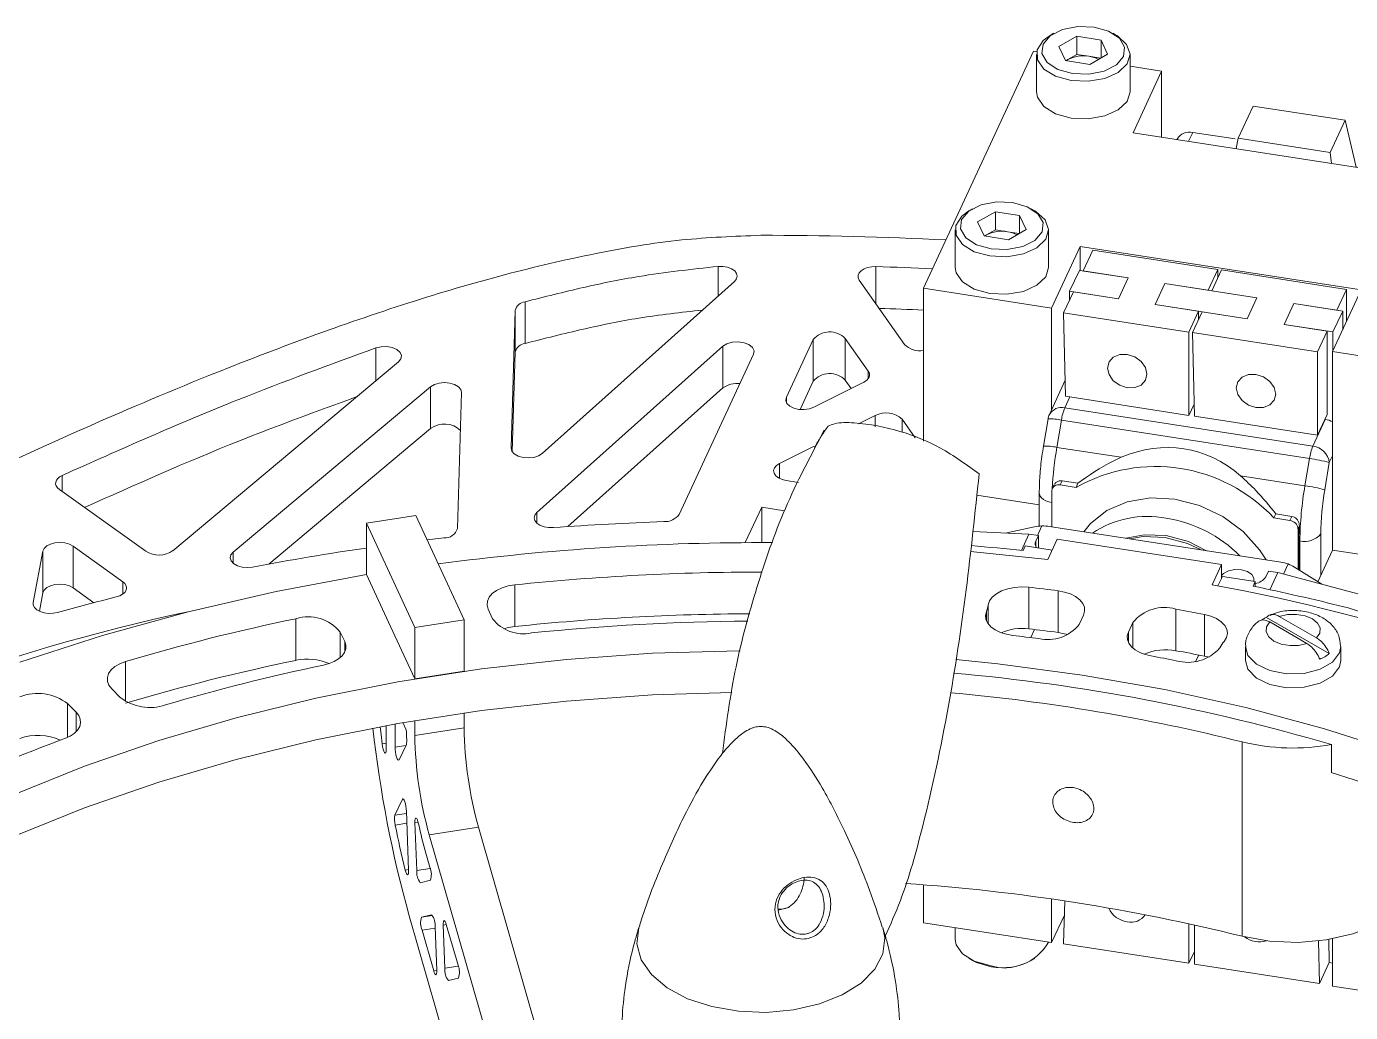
# Model space of a CAD drawing. Header units: millimetres. Extents: x 23 to 173, y 12 to 89.
# Drawn here: x 75.64 to 114.56, y 59.63 to 88.63 of the extents above; entities that cross this region are included whole.
import ezdxf

# ---------------------------------------------------------------- set-up
doc = ezdxf.new("R2010")
doc.units = ezdxf.units.MM

msp = doc.modelspace()

# ---------------------------------------------------------------- linework, layer by layer
at = {"color": 7, "linetype": 'Continuous', "lineweight": 15}
for p, q in [((105.842, 88.427), (105.736, 88.366)), ((107.68, 88.366), (107.574, 88.427)), ((105.994, 88.038), (106.517, 88.339)), ((106.185, 87.626), (105.994, 88.038)), ((107.23, 88.229), (106.517, 88.339)), ((106.517, 87.809), (106.517, 88.339)), ((107.422, 87.817), (107.23, 88.229)), ((107.23, 87.706), (107.23, 88.229)), ((105.245, 87.9), (102.01, 80.93)), ((105.245, 87.9), (105.34, 87.885)), ((105.333, 87.805), (105.333, 86.703)), ((106.185, 87.626), (106.899, 87.515)), ((106.197, 87.624), (106.255, 87.658)), ((106.255, 87.658), (106.202, 87.623)), ((106.255, 87.658), (106.517, 87.809)), ((106.874, 87.753), (106.517, 87.809)), ((107.219, 87.7), (106.874, 87.753)), ((107.422, 87.817), (106.899, 87.515)), ((108.083, 86.703), (108.083, 87.805)), ((108.083, 87.461), (109.012, 87.317)), ((109.012, 87.317), (108.171, 85.505)), ((109.012, 85.375), (109.012, 87.317)), ((111.701, 86.29), (111.261, 85.342)), ((114.406, 85.872), (111.701, 86.29)), ((113.966, 84.924), (114.406, 85.872)), ((114.406, 85.872), (114.731, 84.49)), ((116.43, 84.228), (108.171, 85.505)), ((109.471, 85.317), (109.466, 85.305)), ((111.176, 85.321), (109.925, 85.514)), ((111.261, 85.342), (111.199, 85.037)), ((111.261, 85.342), (113.966, 84.924)), ((113.966, 84.924), (114.002, 84.603)), ((103.448, 83.269), (103.341, 83.208)), ((103.6, 82.88), (104.123, 83.181)), ((104.836, 83.071), (104.123, 83.181)), ((104.123, 82.651), (104.123, 83.181)), ((105.028, 82.659), (104.836, 83.071)), ((104.836, 82.549), (104.836, 83.071)), ((105.286, 83.208), (105.18, 83.269)), ((102.939, 82.647), (102.939, 81.545)), ((103.791, 82.468), (103.6, 82.88)), ((103.861, 82.5), (104.123, 82.651)), ((104.48, 82.595), (104.123, 82.651)), ((104.825, 82.542), (104.48, 82.595)), ((105.028, 82.659), (104.505, 82.357)), ((105.689, 81.545), (105.689, 82.647)), ((103.791, 82.468), (104.505, 82.357)), ((103.803, 82.466), (103.861, 82.5)), ((103.861, 82.5), (103.808, 82.465)), ((106.618, 82.159), (105.777, 80.347)), ((106.618, 82.159), (114.877, 80.882)), ((106.618, 82.159), (106.618, 81.453)), ((106.985, 82.054), (106.7, 81.44)), ((106.985, 82.054), (110.666, 81.484)), ((106.592, 81.457), (106.307, 80.844)), ((106.592, 81.457), (108.031, 81.234)), ((106.7, 81.44), (108.031, 81.234)), ((110.666, 81.484), (110.382, 80.871)), ((110.769, 81.468), (110.484, 80.855)), ((110.666, 81.484), (110.666, 81.247)), ((110.769, 81.468), (114.45, 80.899)), ((96.456, 81.131), (90.803, 76.072)), ((101.455, 79.28), (100.121, 81.171)), ((107.746, 80.621), (108.031, 81.234)), ((108.826, 80.454), (109.11, 81.067)), ((109.11, 81.067), (110.382, 80.871)), ((109.11, 81.067), (111.815, 80.649)), ((102.01, 80.93), (105.777, 80.347)), ((102.01, 80.93), (102.01, 76.437)), ((106.131, 80.213), (106.416, 80.827)), ((106.307, 80.593), (106.307, 80.844)), ((106.307, 80.844), (107.746, 80.621)), ((107.746, 80.621), (106.416, 80.827)), ((110.484, 80.855), (111.815, 80.649)), ((111.53, 80.036), (111.815, 80.649)), ((114.877, 80.882), (114.036, 79.07)), ((114.45, 80.899), (114.166, 80.285)), ((114.45, 80.899), (114.45, 79.964)), ((90.005, 80.277), (89.883, 76.234)), ((90.005, 79.052), (90.005, 80.277)), ((90.296, 79.309), (90.296, 80.534)), ((105.777, 80.347), (105.777, 77.357)), ((109.812, 79.644), (106.131, 80.213)), ((106.131, 80.213), (106.19, 77.755)), ((110.097, 80.257), (108.826, 80.454)), ((108.826, 80.454), (111.53, 80.036)), ((109.812, 79.644), (110.097, 80.257)), ((109.915, 79.628), (110.2, 80.241)), ((110.097, 80.02), (110.097, 80.257)), ((111.53, 80.036), (110.2, 80.241)), ((112.61, 79.869), (112.894, 80.482)), ((112.894, 80.482), (114.166, 80.285)), ((112.894, 80.482), (114.334, 80.259)), ((114.334, 80.259), (114.049, 79.646)), ((114.334, 79.712), (114.334, 80.259)), ((113.881, 79.672), (112.61, 79.869)), ((112.61, 79.869), (114.049, 79.646)), ((97.978, 77.726), (98.765, 79.421)), ((98.765, 78.197), (98.765, 79.421)), ((100.388, 78.496), (99.712, 79.456)), ((99.712, 78.231), (99.712, 79.456)), ((109.812, 77.194), (109.812, 79.644)), ((113.596, 79.059), (109.915, 79.628)), ((109.915, 79.628), (109.974, 77.169)), ((113.596, 79.059), (113.881, 79.672)), ((113.881, 77.222), (113.881, 79.672)), ((114.049, 79.098), (114.049, 79.646)), ((90.005, 79.052), (89.916, 76.125)), ((96.11, 79.224), (90.646, 74.335)), ((96.11, 77.999), (96.11, 79.224)), ((113.596, 76.609), (113.596, 79.059)), ((117.803, 78.487), (114.036, 79.07)), ((114.036, 79.07), (114.036, 73.231)), ((79.945, 73.215), (86.574, 78.765)), ((94.827, 74.282), (97.014, 78.993)), ((81.714, 73.171), (87.52, 78.031)), ((87.52, 76.806), (87.52, 78.031)), ((88.432, 77.862), (88.311, 73.866)), ((96.11, 77.999), (91.554, 73.923)), ((98.38, 77.366), (98.765, 78.197)), ((100.254, 78.169), (98.79, 77.433)), ((99.885, 77.984), (99.712, 78.231)), ((106.179, 78.224), (105.712, 77.218)), ((106.19, 77.755), (109.812, 77.194)), ((109.812, 77.194), (109.966, 77.525)), ((100.593, 77.192), (100.104, 76.946)), ((101.77, 76.536), (101.385, 77.083)), ((105.672, 77.09), (105.539, 76.291)), ((106.165, 77.415), (113.458, 76.287)), ((109.974, 77.169), (113.596, 76.609)), ((113.458, 76.287), (113.824, 77.076)), ((113.596, 76.609), (113.881, 77.222)), ((113.814, 77.078), (113.824, 77.076)), ((82.761, 72.822), (87.52, 76.806)), ((106.066, 77.052), (105.932, 76.253)), ((113.358, 75.924), (106.066, 77.052)), ((98.797, 76.289), (97.776, 75.775)), ((105.932, 76.253), (107.826, 75.961)), ((113.225, 75.125), (113.358, 75.924)), ((113.941, 75.804), (113.807, 75.005)), ((98.331, 75.224), (97.975, 75.279)), ((105.845, 75.143), (105.801, 75.049)), ((106.084, 75.268), (106.028, 75.148)), ((106.496, 75.075), (106.028, 75.148)), ((106.084, 75.268), (106.552, 75.195)), ((106.552, 75.195), (106.496, 75.075)), ((111.331, 75.418), (113.225, 75.125)), ((79.144, 73.198), (76.604, 75.016)), ((103.576, 74.849), (105.413, 74.565)), ((105.413, 74.912), (105.413, 73.937)), ((105.787, 74.981), (105.787, 73.915)), ((96.771, 73.451), (97.255, 74.494)), ((97.926, 74.39), (97.255, 74.494)), ((97.255, 74.494), (97.255, 73.452)), ((85.632, 74.025), (87.081, 74.249)), ((85.632, 72.51), (85.632, 74.025)), ((85.632, 74.025), (87.055, 70.958)), ((87.081, 74.249), (88.504, 71.182)), ((112.368, 74.296), (112.312, 74.176)), ((112.78, 74.103), (112.312, 74.176)), ((112.368, 74.296), (112.836, 74.223)), ((112.836, 74.223), (112.78, 74.103)), ((87.414, 73.53), (87.908, 73.588)), ((105.11, 73.703), (103.456, 73.776)), ((105.271, 73.913), (104.415, 73.734)), ((104.888, 73.224), (105.11, 73.703)), ((105.11, 73.703), (105.389, 73.66)), ((105.389, 73.66), (105.312, 73.493)), ((105.49, 73.945), (105.36, 73.664)), ((105.389, 73.66), (105.389, 73.294)), ((105.719, 73.926), (112.519, 72.874)), ((113.06, 73.946), (113.021, 73.862)), ((113.021, 72.664), (113.021, 73.862)), ((76.12, 73.199), (75.833, 71.69)), ((76.12, 71.974), (76.12, 73.199)), ((78.47, 72.301), (77.006, 73.349)), ((77.006, 72.124), (77.006, 73.349)), ((105.663, 72.958), (103.396, 73.189)), ((104.938, 73.219), (105.001, 73.354)), ((105.001, 73.354), (105.79, 73.232)), ((105.941, 73.557), (105.663, 72.958)), ((110.771, 72.81), (105.941, 73.557)), ((113.076, 73.505), (113.047, 73.51)), ((113.047, 72.648), (113.047, 73.51)), ((114.036, 73.231), (113.604, 72.301)), ((117.803, 72.649), (114.036, 73.231)), ((110.493, 72.211), (110.771, 72.81)), ((110.771, 72.81), (110.771, 72.402)), ((112.735, 72.824), (112.596, 72.527)), ((86.344, 70.981), (85.634, 72.51)), ((110.666, 72.177), (110.797, 72.458)), ((110.797, 72.458), (111.762, 72.308)), ((112.151, 72.614), (112.073, 72.447)), ((112.151, 72.614), (112.43, 72.571)), ((112.197, 72.068), (112.43, 72.571)), ((112.43, 72.571), (117.987, 71.098)), ((113.717, 72.23), (112.915, 72.731)), ((77.618, 71.686), (77.006, 72.124)), ((89.999, 70.986), (89.999, 72.211)), ((105.105, 70.915), (105.105, 72.14)), ((105.965, 70.811), (105.965, 72.036)), ((111.7, 72.173), (111.762, 72.308)), ((111.762, 72.308), (111.762, 72.16)), ((76.12, 71.974), (76.017, 71.434)), ((89.341, 71.214), (89.211, 71.494)), ((106.586, 71.043), (106.715, 71.322)), ((109.432, 70.275), (109.432, 71.499)), ((110.267, 70.116), (110.267, 71.341)), ((113.941, 70.188), (112.097, 71.253)), ((112.471, 71.281), (113.567, 70.649)), ((83.561, 69.99), (83.561, 71.215)), ((87.055, 69.447), (86.344, 70.981)), ((87.055, 70.958), (88.504, 71.182)), ((87.055, 70.958), (87.055, 69.447)), ((88.504, 71.182), (88.504, 69.671)), ((105.164, 70.659), (105.274, 70.895)), ((108.035, 70.819), (108.164, 71.098)), ((113.284, 70.486), (112.188, 71.118)), ((84.994, 70.541), (84.865, 70.821)), ((110.019, 69.967), (110.104, 70.148)), ((110.267, 70.116), (110.406, 70.082)), ((111.478, 70.394), (111.478, 69.985)), ((114.278, 69.985), (114.278, 70.394)), ((87.055, 69.447), (88.504, 69.671)), ((78.396, 68.901), (78.146, 69.151)), ((77.097, 68.468), (76.846, 68.718)), ((86.706, 68.158), (86.804, 67.947)), ((87.055, 68.218), (87.055, 67.783)), ((88.504, 68.442), (88.504, 68.007)), ((86.215, 67.369), (86.215, 68.071)), ((86.474, 67.437), (86.474, 68.117)), ((87.055, 67.783), (88.504, 68.007)), ((86.807, 67.519), (86.591, 67.064)), ((111.382, 67.592), (111.382, 61.876)), ((114.001, 67.512), (114.001, 66.695)), ((86.691, 65.904), (86.47, 65.439)), ((86.872, 63.816), (86.807, 65.558)), ((87.112, 63.812), (87.06, 65.218)), ((87.479, 64.861), (88.927, 65.085)), ((88.927, 65.085), (91.56, 55.924)), ((87.479, 64.861), (90.178, 55.467)), ((87.378, 64.324), (87.499, 63.905)), ((87.513, 63.524), (87.215, 63.452)), ((102.01, 63.389), (102.01, 62.272)), ((105.777, 62.973), (105.777, 61.689)), ((106.162, 62.916), (106.131, 61.653)), ((89.002, 55.129), (86.891, 62.478)), ((87.55, 62.508), (87.253, 62.436)), ((105.777, 61.689), (106.151, 62.496)), ((87.611, 60.856), (87.267, 62.055)), ((87.7, 60.878), (87.654, 62.148)), ((87.938, 60.935), (87.892, 62.206)), ((87.981, 62.227), (88.325, 61.028)), ((102.01, 62.272), (105.777, 61.689)), ((102.939, 62.128), (102.939, 61.784)), ((109.812, 61.084), (109.812, 62.245)), ((109.974, 62.209), (109.974, 61.059)), ((106.131, 61.653), (109.812, 61.084)), ((113.655, 60.49), (113.625, 61.74)), ((113.94, 61.103), (113.924, 61.782)), ((114.036, 61.802), (114.036, 60.412)), ((103.341, 61.223), (103.448, 61.162)), ((105.18, 61.162), (105.286, 61.223)), ((109.812, 61.084), (109.974, 61.433)), ((109.974, 61.059), (113.655, 60.49)), ((113.655, 60.49), (113.94, 61.103)), ((113.94, 61.103), (114.036, 61.088)), ((88.339, 60.647), (88.042, 60.576)), ((117.803, 59.829), (114.036, 60.412))]:
    msp.add_line(p, q, dxfattribs=at)
at = {"color": 8, "linetype": 'Continuous', "lineweight": 15}
for p, q in [((109.925, 85.514), (109.803, 85.253)), ((95.972, 80.697), (95.972, 81.573)), ((100.612, 80.475), (100.612, 81.568)), ((85.905, 78.204), (85.905, 79.176)), ((100.388, 78.278), (100.388, 78.496)), ((97.978, 77.576), (97.978, 77.726)), ((106.314, 77.735), (106.165, 77.415)), ((100.593, 76.856), (100.593, 77.192)), ((101.385, 76.696), (101.385, 77.083)), ((114.036, 76.008), (113.941, 75.804)), ((97.776, 75.34), (97.776, 75.775)), ((76.683, 74.96), (76.683, 75.424)), ((105.787, 74.633), (105.784, 74.633)), ((105.784, 74.633), (105.784, 73.916)), ((90.646, 74.022), (90.646, 74.335)), ((113.689, 73.709), (113.689, 72.484)), ((105.312, 73.493), (105.312, 73.343)), ((113.076, 72.63), (113.076, 73.505)), ((81.714, 72.843), (81.714, 73.171)), ((78.47, 71.939), (78.47, 72.301)), ((75.833, 71.627), (75.833, 71.69)), ((103.86, 71.155), (103.86, 71.421)), ((103.913, 71.062), (103.913, 71.618)), ((108.164, 70.353), (108.164, 71.098)), ((84.865, 70.075), (84.865, 70.821)), ((84.994, 70.243), (84.994, 70.541)), ((108.035, 70.52), (108.035, 70.819)), ((78.55, 68.784), (78.55, 69.952)), ((76.846, 67.724), (76.846, 68.718)), ((77.097, 67.891), (77.097, 68.468)), ((86.093, 67.536), (86.215, 67.555)), ((86.474, 67.437), (86.791, 67.486)), ((86.691, 65.904), (86.722, 65.909)), ((86.47, 65.439), (86.81, 65.491)), ((86.478, 65.147), (86.821, 65.2)), ((87.06, 65.218), (87.151, 65.232)), ((87.112, 63.812), (87.507, 63.873)), ((86.775, 63.823), (86.871, 63.838)), ((87.253, 62.436), (87.578, 62.486)), ((87.267, 62.055), (87.655, 62.115)), ((87.892, 62.206), (87.983, 62.22)), ((87.611, 60.856), (87.701, 60.87)), ((87.938, 60.935), (88.334, 60.996))]:
    msp.add_line(p, q, dxfattribs=at)
at = {"color": 7, "linetype": 'Continuous', "lineweight": 15, "flags": 128}
for points in [[(105.736, 88.366), (105.528, 88.212), (105.353, 87.939), (105.36, 87.647), (105.55, 87.377), (105.896, 87.164), (106.352, 87.038)], [(106.391, 87.244), (106.868, 87.226), (107.32, 87.315), (107.68, 87.497), (107.891, 87.744), (107.922, 88.02), (107.769, 88.281), (107.454, 88.488), (107.025, 88.61), (106.548, 88.628), (106.095, 88.54), (105.736, 88.358), (105.525, 88.11), (105.493, 87.835), (105.647, 87.574), (105.962, 87.366), (106.391, 87.244)], [(106.352, 87.038), (106.856, 87.016), (107.34, 87.1), (107.738, 87.279), (107.998, 87.53), (108.083, 87.817), (107.982, 88.103), (107.71, 88.349), (107.68, 88.366)], [(105.333, 86.703), (105.36, 86.545), (105.55, 86.274), (105.896, 86.062), (106.352, 85.936)], [(106.352, 85.936), (106.856, 85.913), (107.34, 85.997), (107.738, 86.177), (107.998, 86.427), (108.083, 86.703)], [(103.997, 82.086), (104.474, 82.068), (104.926, 82.157), (105.286, 82.339), (105.497, 82.586), (105.528, 82.862), (105.375, 83.123), (105.06, 83.33), (104.631, 83.452), (104.154, 83.47), (103.701, 83.382), (103.342, 83.2), (103.131, 82.952), (103.099, 82.677), (103.253, 82.416), (103.568, 82.208), (103.997, 82.086)], [(103.341, 83.208), (103.134, 83.054), (102.959, 82.781), (102.966, 82.489), (103.156, 82.219), (103.502, 82.006), (103.958, 81.88)], [(103.958, 81.88), (104.462, 81.858), (104.946, 81.942), (105.344, 82.121), (105.604, 82.372), (105.689, 82.659), (105.588, 82.945), (105.316, 83.191), (105.286, 83.208)], [(95.972, 81.573), (96.114, 81.572), (96.249, 81.548), (96.367, 81.503), (96.459, 81.441), (96.517, 81.367), (96.536, 81.286), (96.516, 81.205), (96.456, 81.131)], [(100.121, 81.171), (100.089, 81.241), (100.088, 81.314), (100.118, 81.384), (100.177, 81.448), (100.263, 81.501), (100.368, 81.54), (100.487, 81.563), (100.612, 81.568)], [(102.939, 81.545), (102.966, 81.387), (103.156, 81.116), (103.502, 80.904), (103.958, 80.778)], [(103.958, 80.778), (104.462, 80.755), (104.946, 80.84), (105.344, 81.019), (105.604, 81.269), (105.689, 81.545)], [(85.905, 79.176), (86.062, 79.211), (86.231, 79.214), (86.392, 79.185), (86.527, 79.126), (86.62, 79.045), (86.661, 78.95), (86.645, 78.853), (86.574, 78.765)], [(96.11, 79.224), (96.23, 79.298), (96.388, 79.344), (96.562, 79.355), (96.733, 79.331), (96.879, 79.274), (96.982, 79.192), (97.028, 79.094), (97.014, 78.993)], [(108.001, 78.005), (108.223, 78.008), (108.411, 78.085), (108.537, 78.225), (108.581, 78.406), (108.537, 78.6), (108.411, 78.778), (108.223, 78.913), (108.001, 78.985), (107.779, 78.982), (107.591, 78.905), (107.466, 78.765), (107.422, 78.585), (107.466, 78.391), (107.591, 78.212), (107.779, 78.077), (108.001, 78.005)], [(100.388, 78.496), (100.412, 78.453), (100.424, 78.409), (100.424, 78.364), (100.412, 78.32), (100.388, 78.277), (100.353, 78.237), (100.308, 78.201), (100.254, 78.169)], [(111.785, 77.42), (112.007, 77.423), (112.195, 77.5), (112.321, 77.64), (112.365, 77.82), (112.321, 78.015), (112.195, 78.193), (112.007, 78.328), (111.785, 78.4), (111.563, 78.397), (111.375, 78.32), (111.25, 78.18), (111.206, 77.999), (111.25, 77.805), (111.375, 77.627), (111.563, 77.492), (111.785, 77.42)], [(88.432, 77.862), (88.409, 77.953), (88.338, 78.035), (88.226, 78.101), (88.085, 78.142), (87.927, 78.156), (87.771, 78.141), (87.63, 78.098), (87.52, 78.031)], [(98.79, 77.433), (98.655, 77.385), (98.501, 77.363), (98.343, 77.37), (98.196, 77.406), (98.077, 77.466), (97.996, 77.545), (97.962, 77.634), (97.978, 77.726)], [(89.883, 76.234), (89.906, 76.142), (89.978, 76.059), (90.093, 75.994), (90.237, 75.953), (90.397, 75.94), (90.555, 75.958), (90.695, 76.003), (90.803, 76.072)], [(97.975, 75.279), (97.851, 75.309), (97.745, 75.357), (97.665, 75.42), (97.617, 75.493), (97.605, 75.57), (97.629, 75.647), (97.687, 75.717), (97.776, 75.775)], [(76.604, 75.016), (76.55, 75.064), (76.513, 75.117), (76.495, 75.173), (76.496, 75.23), (76.516, 75.285), (76.556, 75.338), (76.612, 75.384), (76.683, 75.424)], [(112.081, 72.942), (111.888, 73.241), (111.406, 73.776), (110.807, 74.218), (110.126, 74.542), (109.404, 74.728), (108.682, 74.765), (108.001, 74.652), (107.402, 74.395), (106.92, 74.01), (106.728, 73.77)], [(91.13, 73.892), (90.988, 73.893), (90.853, 73.917), (90.735, 73.962), (90.643, 74.025), (90.585, 74.099), (90.566, 74.18), (90.587, 74.261), (90.646, 74.335)], [(109.145, 73.66), (108.494, 73.685), (107.958, 73.579)], [(109.119, 73.604), (108.468, 73.629), (108.067, 73.563)], [(110.172, 73.237), (109.771, 73.427), (109.119, 73.604)], [(110.333, 73.212), (109.797, 73.483), (109.145, 73.66)], [(76.12, 73.199), (76.157, 73.281), (76.234, 73.353), (76.343, 73.409), (76.476, 73.445), (76.622, 73.456), (76.766, 73.443), (76.898, 73.406), (77.006, 73.349)], [(82.282, 72.733), (82.129, 72.719), (81.976, 72.732), (81.837, 72.772), (81.725, 72.834), (81.653, 72.913), (81.626, 73.002), (81.647, 73.09), (81.714, 73.171)], [(85.634, 72.51), (82.98, 72.015), (80.39, 71.419), (77.873, 70.725), (75.443, 69.936)], [(110.771, 72.485), (110.833, 72.547), (110.98, 72.621), (111.165, 72.657), (111.359, 72.65), (111.534, 72.6), (111.663, 72.515), (111.726, 72.409), (111.72, 72.315)], [(76.12, 71.974), (76.157, 72.056), (76.234, 72.128), (76.343, 72.185), (76.476, 72.22), (76.622, 72.232), (76.766, 72.218), (76.898, 72.182), (77.006, 72.124)], [(78.279, 71.855), (78.379, 71.888), (78.462, 71.933), (78.526, 71.988), (78.566, 72.051), (78.581, 72.116), (78.569, 72.182), (78.531, 72.245), (78.47, 72.301)], [(89.999, 72.211), (89.801, 72.178), (89.619, 72.122), (89.46, 72.045), (89.332, 71.952), (89.241, 71.845), (89.189, 71.73), (89.179, 71.611), (89.211, 71.494)], [(105.105, 72.14), (104.895, 72.151), (104.686, 72.136), (104.486, 72.096), (104.306, 72.033), (104.152, 71.95), (104.032, 71.85), (103.951, 71.738), (103.913, 71.618)], [(105.965, 72.036), (106.157, 71.999), (106.332, 71.941), (106.483, 71.864), (106.604, 71.772), (106.691, 71.666), (106.74, 71.554), (106.748, 71.437), (106.715, 71.322)], [(76.546, 71.399), (76.42, 71.375), (76.288, 71.371), (76.158, 71.388), (76.041, 71.423), (75.944, 71.475), (75.874, 71.54), (75.836, 71.614), (75.833, 71.69)], [(104.638, 70.722), (104.446, 70.756), (104.27, 70.811), (104.117, 70.885), (103.992, 70.976), (103.901, 71.079), (103.847, 71.19), (103.833, 71.306), (103.86, 71.421)], [(110.267, 71.341), (110.459, 71.29), (110.627, 71.217), (110.765, 71.125), (110.867, 71.019), (110.928, 70.902), (110.945, 70.781), (110.918, 70.66), (110.848, 70.546)], [(113.567, 70.649), (113.661, 70.79), (113.671, 70.942), (113.596, 71.087), (113.443, 71.21), (113.23, 71.298), (112.978, 71.342), (112.716, 71.336), (112.471, 71.281)], [(89.999, 70.986), (89.801, 70.953), (89.673, 70.917)], [(112.188, 71.118), (112.094, 70.977), (112.084, 70.825), (112.159, 70.68), (112.312, 70.557), (112.525, 70.469), (112.777, 70.425), (113.039, 70.431), (113.284, 70.486)], [(84.994, 70.541), (85.026, 70.436), (85.022, 70.329), (84.985, 70.224), (84.915, 70.124), (84.814, 70.034), (84.686, 69.957), (84.535, 69.894), (84.367, 69.849)], [(105.965, 70.811), (106.157, 70.774), (106.253, 70.746)], [(108.699, 70.119), (108.524, 70.163), (108.366, 70.224), (108.231, 70.302), (108.124, 70.392), (108.049, 70.494), (108.008, 70.601), (108.003, 70.711), (108.035, 70.819)], [(96.623, 70.274), (96.59, 70.274), (94.045, 70.197), (91.517, 70.018), (89.016, 69.737), (86.555, 69.356), (84.146, 68.878), (81.801, 68.303), (79.531, 67.635), (77.347, 66.878), (75.26, 66.034)], [(78.55, 69.952), (78.382, 69.888), (78.239, 69.806), (78.127, 69.709), (78.052, 69.601), (78.015, 69.487), (78.019, 69.371), (78.063, 69.257), (78.146, 69.151)], [(106.674, 69.559), (104.191, 69.89), (102.957, 70.016)], [(111.478, 69.985), (111.55, 69.729), (111.8, 69.469), (112.196, 69.279), (112.684, 69.185), (113.198, 69.199), (113.669, 69.319), (114.033, 69.529), (114.24, 69.8), (114.278, 69.985)], [(116.026, 67.268), (113.797, 67.981), (111.488, 68.602), (109.11, 69.129), (106.674, 69.559)], [(96.377, 69.047), (94.045, 68.972), (91.517, 68.793), (89.016, 68.512), (86.555, 68.132), (84.146, 67.653), (81.801, 67.078), (79.531, 66.41), (77.347, 65.653), (75.26, 64.809), (73.28, 63.884), (71.417, 62.881), (69.68, 61.805), (68.076, 60.662), (66.615, 59.457), (65.303, 58.197), (64.146, 56.886), (63.151, 55.533), (62.322, 54.142), (61.662, 52.721), (61.176, 51.278), (60.866, 49.818), (60.742, 48.594)], [(76.769, 67.693), (76.919, 67.761), (77.044, 67.843), (77.14, 67.939), (77.202, 68.042), (77.23, 68.151), (77.221, 68.261), (77.176, 68.368), (77.097, 68.468)], [(86.093, 67.536), (86.061, 67.808), (86.035, 68.037)], [(86.093, 67.536), (86.106, 67.455), (86.124, 67.379), (86.145, 67.318), (86.166, 67.277), (86.186, 67.262), (86.201, 67.273), (86.211, 67.311), (86.215, 67.369)], [(86.474, 67.437), (86.477, 67.368), (86.486, 67.291), (86.5, 67.215), (86.518, 67.148), (86.538, 67.095), (86.558, 67.061), (86.576, 67.051), (86.591, 67.064)], [(133.711, 48.594), (133.677, 49.084), (133.455, 50.549), (133.056, 52.002), (132.483, 53.435), (131.738, 54.841), (130.825, 56.214), (129.748, 57.547), (128.513, 58.834), (127.126, 60.067), (125.592, 61.242), (123.921, 62.352), (122.12, 63.392), (120.197, 64.357), (118.162, 65.242), (116.026, 66.043), (113.994, 66.697)], [(86.691, 65.904), (86.705, 65.918), (86.722, 65.91), (86.74, 65.881), (86.76, 65.833), (86.777, 65.771), (86.792, 65.701), (86.802, 65.628), (86.807, 65.558)], [(87.164, 65.181), (87.147, 65.246), (87.129, 65.299), (87.11, 65.336), (87.092, 65.352), (87.077, 65.347), (87.066, 65.322), (87.06, 65.277), (87.06, 65.218)], [(111.382, 61.876), (112.185, 61.734), (113.022, 61.698), (113.853, 61.771), (114.634, 61.949), (115.327, 62.222), (115.898, 62.578), (116.317, 62.998), (116.563, 63.462), (116.628, 63.861)], [(86.872, 63.816), (86.871, 63.76), (86.866, 63.717), (86.857, 63.69), (86.843, 63.681), (86.827, 63.692), (86.809, 63.721), (86.791, 63.766), (86.775, 63.823)], [(97.742, 62.642), (98.04, 62.727), (98.076, 62.741)], [(87.981, 62.227), (87.965, 62.276), (87.948, 62.313), (87.931, 62.335), (87.917, 62.34), (87.905, 62.328), (87.896, 62.3), (87.892, 62.259), (87.892, 62.206)], [(103.958, 61.018), (103.502, 61.144), (103.156, 61.356), (102.966, 61.626), (102.939, 61.784)], [(103.997, 60.979), (103.568, 61.101), (103.448, 61.162)], [(87.611, 60.856), (87.628, 60.807), (87.644, 60.771), (87.661, 60.749), (87.675, 60.744), (87.687, 60.755), (87.696, 60.783), (87.7, 60.825), (87.7, 60.878)]]:
    msp.add_lwpolyline(points, dxfattribs=at)
at = {"color": 8, "linetype": 'Continuous', "lineweight": 15, "flags": 128}
for points in [[(105.413, 74.912), (105.417, 74.874), (105.44, 74.819), (105.48, 74.768), (105.537, 74.722), (105.609, 74.683), (105.692, 74.653), (105.784, 74.633)], [(105.787, 74.839), (105.786, 74.815), (105.784, 74.633)], [(111.478, 70.397), (111.55, 70.137), (111.8, 69.877), (112.196, 69.688), (112.684, 69.593), (113.198, 69.607), (113.669, 69.727), (114.033, 69.937), (114.24, 70.209), (114.277, 70.401)], [(100.812, 62.135), (100.873, 61.833), (100.816, 61.363), (100.58, 60.911), (100.175, 60.501), (99.622, 60.154), (98.95, 59.886), (98.191, 59.711), (97.383, 59.638), (96.568, 59.671), (95.786, 59.807), (95.076, 60.041), (94.474, 60.36), (94.01, 60.748), (93.707, 61.186), (93.581, 61.652), (93.637, 62.123), (93.642, 62.137)]]:
    msp.add_lwpolyline(points, dxfattribs=at)
at = {"color": 7, "linetype": 'Continuous', "lineweight": 15}
for centre, radius, start, end in [((106.707, 86.785), 0.982, 80.2287, 117.3572), ((106.757, 86.923), 0.838, 61.77, 81.9897), ((109.831, 85.111), 0.414, 76.8847, 150.2354), ((104.313, 81.627), 0.982, 80.229, 117.357), ((104.363, 81.765), 0.838, 61.7691, 81.9895), ((97.23, -25.08), 107.569, 87.10143, 90.0017), ((97.239, -23.114), 104.737, 87.24423, 88.15457), ((90.332, 80.2), 0.336, 96.1787, 166.7728), ((97.239, -24.346), 104.744, 87.38962, 88.10266), ((99.254, 79.005), 0.642, 44.5794, 139.5522), ((90.332, 78.975), 0.336, 96.1787, 166.7728), ((101.898, 79.717), 0.623, 224.652, 280.3373), ((99.254, 77.78), 0.642, 44.5794, 139.5522), ((96.523, 77.43), 0.703, 82.7655, 125.9376), ((100.912, 76.578), 0.691, 46.8619, 117.4751), ((106.165, 77.007), 0.5, 155.1015, 170.4923), ((107.582, 76.831), 1.533, 157.5822, 171.6929), ((113.727, 76.458), 0.625, 60.4395, 81.0494), ((87.924, 76.261), 0.679, 45.7247, 126.5119), ((114.875, 75.703), 1.533, 157.5827, 171.6918), ((112.839, 71.926), 4.032, 74.1377, 82.5996), ((113.401, 75.747), 0.543, 6.023, 83.9754), ((108.833, 70.933), 4.756, 42.9872, 119.4267), ((105.976, 74.965), 0.19, 74.0052, 175.2576), ((123.215, 73.394), 10.139, 170.1669, 179.3708), ((112.705, 71.127), 4.032, 74.1376, 82.5995), ((121.799, 73.62), 8.111, 170.1667, 179.3709), ((97.201, -7.854), 81.972, 91.97654, 94.24752), ((94.409, 74.582), 0.514, 266.0815, 324.3622), ((108.594, 71.327), 2.896, 79.0367, 123.8928), ((108.55, 70.34), 3.876, 44.5855, 81.1733), ((112.751, 73.833), 0.271, 6.0222, 83.9756), ((87.932, 73.983), 0.396, 266.5378, 342.758), ((105.462, 72.254), 1.691, 81.2589, 89.0574), ((120.776, 73.497), 7.728, 176.6688, 179.9032), ((113.225, 74.079), 0.593, 255.4756, 321.3906), ((79.531, 73.819), 0.732, 238.0654, 304.4135), ((96.554, -2.36), 76.437, 98.21501, 100.76089), ((97.195, 1.815), 71.637, 89.69995, 97.58376), ((97.343, 1.024), 72.593, 83.99412, 85.20453), ((105.477, 73.417), 0.182, 155.5623, 219.2792), ((112.293, 71.393), 1.498, 72.8633, 81.3205), ((97.214, 3.042), 69.544, 89.95384, 95.95557), ((111.705, 72.686), 0.439, 277.57, 327.0032), ((97.456, 5.323), 67.253, 82.73098, 83.46966), ((100.713, 18.503), 54.592, 63.5489, 79.6798), ((98.651, 8.881), 64.623, 75.91966, 78.35094), ((94.953, 5.021), 68.882, 104.00828, 105.49874), ((92.243, 16.001), 56.673, 102.0283, 119.2831), ((83.92, 70.05), 1.219, 39.2295, 107.1288), ((97.212, 1.845), 69.516, 90.25338, 95.95623), ((103.114, 71.728), 0.806, 337.5857, 352.173), ((109.101, 70.341), 1.205, 74.0717, 141.0487), ((98.047, 9.095), 63.434, 78.89262, 79.66084), ((112.636, 69.972), 1.389, 112.8515, 119.6839), ((113.393, 67.396), 4.28, 56.5082, 76.7669), ((95.507, 13.26), 59.173, 101.64643, 106.65167), ((90.248, 71.92), 1.15, 217.9174, 281.8553), ((97.213, 5.918), 65.225, 90.32034, 95.92105), ((104.901, 69.392), 1.536, 82.395, 113.3604), ((97.456, 4.098), 67.253, 82.73098, 83.46966), ((105.669, 71.766), 1.167, 256.9066, 321.7554), ((97.438, 8), 63.133, 82.75052, 83.45161), ((111.662, 69.865), 1.062, 140.1255, 152.2619), ((109.131, 68.724), 1.579, 79.0071, 113.6383), ((97.986, 11.515), 59.575, 78.91163, 79.64042), ((98.047, 7.87), 63.434, 78.89262, 79.66084), ((109.787, 71.164), 1.234, 253.8315, 319.304), ((113.185, 71.171), 1.241, 292.4338, 307.5608), ((95.507, 12.035), 59.173, 101.64643, 106.65167), ((95.61, 15.488), 55.512, 101.6854, 106.6308), ((83.897, 68.441), 1.586, 66.372, 102.2263), ((97.923, 12.934), 56.897, 73.5849, 84.9877), ((75.969, 67.571), 1.445, 52.5861, 111.3565), ((97.753, 12.876), 56.388, 76.0128, 84.8564), ((79.269, 70.035), 1.431, 232.3955, 288.4581), ((75.978, 66.223), 1.563, 65.233, 110.0434), ((120.462, 71.837), 34.851, 186.3244, 195.5776), ((99.463, 68.419), 12.667, 182.1325, 183.4334), ((98.474, 67.945), 11.42, 180.8164, 195.6709), ((99.922, 68.169), 11.419, 180.8163, 195.671), ((91.538, 27.357), 42.954, 110.1108, 117.6729), ((86.474, 67.617), 0.347, 343.7105, 7.1341), ((112.881, 73.731), 6.319, 256.2831, 280.2155), ((87.098, 65.311), 0.641, 168.5453, 194.8424), ((114.746, 70.776), 28.823, 191.2622, 193.959), ((100.357, 68.025), 13.496, 192.1653, 195.918), ((86.994, 63.696), 0.547, 341.699, 22.527), ((87.621, 63.763), 0.511, 174.5602, 217.5028), ((97.62, 6.437), 57.122, 76.0584, 86.1244), ((108.09, 62.99), 0.693, 204.1913, 262.6543), ((87.772, 62.264), 0.547, 161.7001, 202.5267), ((87.145, 62.197), 0.511, 354.5597, 37.5033), ((108.114, 62.794), 0.504, 257.0904, 325.5767), ((104.397, 62.422), 1.471, 252.6198, 330.797), ((111.879, 62.401), 0.69, 231.7177, 287.9847), ((104.319, 62.811), 1.86, 260.0192, 297.5725), ((88.447, 60.887), 0.511, 174.5598, 217.5029), ((87.82, 60.819), 0.547, 341.6991, 22.5273)]:
    msp.add_arc(centre, radius, start, end, dxfattribs=at)
at = {"color": 8, "linetype": 'Continuous', "lineweight": 15}
for centre, radius, start, end in [((105.744, 75.756), 1.335, 76.0678, 93.0847), ((106.071, 77.012), 0.414, 76.8846, 150.2354), ((105.61, 74.957), 1.335, 76.0678, 93.0843), ((116.743, 74.42), 10.965, 170.3724, 176.8014)]:
    msp.add_arc(centre, radius, start, end, dxfattribs=at)
at = {"color": 7, "linetype": 'Continuous', "lineweight": 15}
for centre, major_axis, ratio, start_param, end_param in [((108.756, 70.78), (0.999, 5.414), 0.754372, 5.863994, 6.746063), ((105.461, 73.393), (0.997, 0.146), 0.541561, 1.462037, 1.682205), ((112.26, 72.34), (0.996, -0.157), 0.59489, 0.95034, 1.170508)]:
    msp.add_ellipse(centre, major_axis=major_axis, ratio=ratio, start_param=start_param, end_param=end_param, dxfattribs=at)
for points, knots in [([(60.104, 67.983), (61.07, 68.535), (63.09, 69.688), (66.3, 71.43), (69.757, 73.228), (73.394, 75.021), (77.137, 76.75), (80.66, 78.248), (83.898, 79.498), (86.794, 80.497), (89.597, 81.33), (92.275, 81.959), (94.798, 82.393), (96.448, 82.458), (97.227, 82.489)], [0, 0, 0, 0, 0.089484, 0.18707, 0.290094, 0.395921, 0.501963, 0.605703, 0.684032, 0.75837, 0.827741, 0.891359, 0.948752, 1, 1, 1, 1]), ([(90.296, 80.534), (90.865, 80.678), (91.96, 80.955), (93.841, 81.341), (95.189, 81.488), (95.972, 81.573)], [0, 0, 0, 0, 0.312304, 0.600341, 1, 1, 1, 1]), ([(90.296, 79.309), (90.865, 79.453), (91.96, 79.73), (93.693, 80.089), (94.888, 80.221), (95.518, 80.291)], [0, 0, 0, 0, 0.338671, 0.651026, 1, 1, 1, 1]), ([(76.683, 75.424), (78.394, 76.189), (81.371, 77.52), (84.553, 78.682), (85.905, 79.176)], [0, 0, 0, 0, 0.575042, 1, 1, 1, 1]), ([(77.346, 74.485), (78.839, 75.153), (81.425, 76.309), (84.188, 77.318), (85.355, 77.744)], [0, 0, 0, 0, 0.577613, 1, 1, 1, 1]), ([(96.097, 67.247), (96.211, 68.103), (96.43, 69.756), (97.089, 72.128), (97.879, 74.462), (98.686, 75.99), (99.09, 76.755)], [0, 0, 0, 0, 0.263796, 0.509447, 0.754621, 1, 1, 1, 1]), ([(99.205, 76.876), (99.136, 76.776), (98.997, 76.576), (98.87, 76.359), (98.807, 76.252)], [0, 0, 0, 0, 0.500467, 1, 1, 1, 1]), ([(103.646, 75.471), (103.279, 75.74), (102.576, 76.254), (101.304, 76.776), (100.24, 76.969), (99.495, 76.996), (99.266, 76.901), (99.205, 76.876)], [0, 0, 0, 0, 0.290011, 0.555132, 0.836282, 0.956562, 1, 1, 1, 1]), ([(105.539, 76.291), (105.523, 76.189), (105.476, 75.894), (105.425, 75.411), (105.417, 75.075), (105.413, 74.912)], [0, 0, 0, 0, 0.211351, 0.616969, 1, 1, 1, 1]), ([(106.552, 75.195), (106.881, 75.432), (107.28, 75.719), (107.744, 75.924), (107.826, 75.961)], [0, 0, 0, 0, 0.823576, 1, 1, 1, 1]), ([(103.646, 75.471), (103.527, 74.337), (103.29, 72.07), (102.773, 68.608), (102.114, 65.513), (101.472, 63.186), (101.039, 62.222), (100.886, 61.882)], [0, 0, 0, 0, 0.249031, 0.49802, 0.7469, 0.910889, 1, 1, 1, 1]), ([(105.845, 75.143), (105.859, 75.166), (105.886, 75.212), (105.956, 75.256), (106.025, 75.273), (106.068, 75.269), (106.084, 75.268)], [0, 0, 0, 0, 0.280766, 0.566779, 0.845343, 1, 1, 1, 1]), ([(111.331, 75.418), (111.484, 75.276), (111.855, 74.933), (112.178, 74.531), (112.368, 74.296)], [0, 0, 0, 0, 0.414445, 1, 1, 1, 1]), ([(112.836, 74.223), (112.862, 74.217), (112.914, 74.203), (112.981, 74.152), (113.032, 74.085), (113.059, 74.012), (113.06, 73.966), (113.06, 73.946)], [0, 0, 0, 0, 0.204822, 0.409464, 0.618963, 0.836818, 1, 1, 1, 1]), ([(112.097, 71.253), (112.105, 71.263), (112.139, 71.306), (112.224, 71.348), (112.35, 71.342), (112.436, 71.299), (112.471, 71.281)], [0, 0, 0, 0, 0.1023119, 0.4266957, 0.7635256, 1, 1, 1, 1]), ([(114.273, 70.406), (114.26, 70.52), (114.234, 70.747), (114.033, 71.034), (113.751, 71.256), (113.375, 71.41), (112.926, 71.47), (112.506, 71.445), (112.284, 71.348), (112.2, 71.312)], [0, 0, 0, 0, 0.134427, 0.26634, 0.404502, 0.557627, 0.724571, 0.89547, 1, 1, 1, 1]), ([(111.845, 71.118), (111.827, 71.105), (111.709, 71.022), (111.567, 70.804), (111.462, 70.552), (111.485, 70.418), (111.488, 70.398)], [0, 0, 0, 0, 0.079057, 0.513612, 0.929729, 1, 1, 1, 1]), ([(112.188, 71.118), (112.153, 71.136), (112.067, 71.179), (111.941, 71.185), (111.856, 71.142), (111.822, 71.1), (111.814, 71.089)], [0, 0, 0, 0, 0.236474, 0.573304, 0.897688, 1, 1, 1, 1]), ([(113.658, 70.025), (113.65, 70.044), (113.616, 70.126), (113.531, 70.267), (113.405, 70.406), (113.319, 70.462), (113.284, 70.486)], [0, 0, 0, 0, 0.102313, 0.426696, 0.763526, 1, 1, 1, 1]), ([(113.567, 70.649), (113.602, 70.626), (113.688, 70.569), (113.814, 70.431), (113.899, 70.29), (113.933, 70.208), (113.941, 70.188)], [0, 0, 0, 0, 0.236474, 0.573304, 0.897687, 1, 1, 1, 1]), ([(97.227, 68.047), (97.164, 68.042), (97.07, 68.034), (96.917, 67.98), (96.718, 67.874), (96.423, 67.632), (96.033, 67.19), (95.547, 66.479), (94.967, 65.435), (94.332, 64.028), (93.877, 62.897), (93.672, 62.216), (93.652, 62.148)], [0, 0, 0, 0, 0.022112, 0.033182, 0.060816, 0.110629, 0.189763, 0.309471, 0.479067, 0.702608, 0.970399, 1, 1, 1, 1]), ([(100.797, 62.142), (100.676, 62.507), (100.355, 63.478), (99.771, 64.843), (99.118, 66.127), (98.563, 67.003), (98.119, 67.546), (97.792, 67.835), (97.567, 67.966), (97.401, 68.032), (97.288, 68.042), (97.227, 68.047)], [0, 0, 0, 0, 0.161837, 0.431159, 0.634958, 0.779928, 0.875117, 0.93257, 0.959956, 0.978373, 1, 1, 1, 1]), ([(105.81, 65.826), (105.816, 65.767), (105.83, 65.651), (105.934, 65.483), (106.088, 65.344), (106.28, 65.249), (106.486, 65.208), (106.684, 65.226), (106.851, 65.3), (106.969, 65.424), (107.025, 65.583), (107.012, 65.759), (106.932, 65.933), (106.793, 66.085), (106.612, 66.197), (106.408, 66.257), (106.205, 66.257), (106.025, 66.197), (105.889, 66.085), (105.819, 65.953), (105.812, 65.861), (105.81, 65.826)], [0, 0, 0, 0, 0.053683, 0.107366, 0.161054, 0.214745, 0.268431, 0.322111, 0.375794, 0.429484, 0.483175, 0.536858, 0.590538, 0.644224, 0.697915, 0.751603, 0.805284, 0.858965, 0.912654, 0.966345, 1, 1, 1, 1]), ([(98.672, 61.827), (98.658, 61.823), (98.566, 61.796), (98.387, 61.787), (98.142, 61.859), (97.912, 62.017), (97.722, 62.264), (97.623, 62.579), (97.654, 62.905), (97.798, 63.183), (98.014, 63.397), (98.26, 63.54), (98.518, 63.617), (98.766, 63.622), (98.988, 63.536), (99.154, 63.361), (99.257, 63.116), (99.294, 62.82), (99.255, 62.489), (99.123, 62.17), (98.915, 61.93), (98.744, 61.857), (98.672, 61.827)], [0, 0, 0, 0, 0.007977, 0.053353, 0.099016, 0.149369, 0.206215, 0.266873, 0.324476, 0.376458, 0.426899, 0.478884, 0.524041, 0.576628, 0.628505, 0.678894, 0.728004, 0.779095, 0.835694, 0.897238, 0.956715, 1, 1, 1, 1]), ([(98.615, 61.958), (98.675, 61.984), (98.806, 62.04), (98.91, 62.167), (99.008, 62.334), (99.078, 62.535), (99.098, 62.823), (99.059, 63.082), (98.967, 63.297), (98.826, 63.452), (98.642, 63.531), (98.438, 63.531), (98.227, 63.467), (98.025, 63.346), (97.85, 63.163), (97.736, 62.923), (97.719, 62.639), (97.809, 62.362), (97.973, 62.142), (98.17, 61.997), (98.377, 61.929), (98.528, 61.933), (98.604, 61.955), (98.615, 61.958)], [0, 0, 0, 0, 0.042157, 0.093203, 0.101192, 0.163639, 0.221888, 0.274505, 0.324565, 0.375027, 0.425987, 0.476899, 0.520391, 0.570688, 0.620166, 0.672141, 0.730875, 0.793395, 0.851759, 0.902684, 0.947969, 0.992246, 1, 1, 1, 1]), ([(98.501, 63.611), (98.497, 63.543), (98.488, 63.407), (98.418, 63.174), (98.298, 62.949), (98.12, 62.769), (97.92, 62.67), (97.791, 62.672), (97.738, 62.673)], [0, 0, 0, 0, 0.165635, 0.330719, 0.50945, 0.700015, 0.876887, 1, 1, 1, 1]), ([(93.634, 62.114), (93.567, 61.883), (93.395, 61.286), (93.222, 60.354), (93.145, 59.529), (93.137, 59.02), (93.143, 58.805), (93.152, 58.672), (93.159, 58.622), (93.162, 58.592)], [0, 0, 0, 0, 0.205525, 0.532225, 0.803186, 0.898346, 0.944952, 0.967872, 1, 1, 1, 1]), ([(101.22, 58.292), (101.245, 58.377), (101.28, 58.49), (101.3, 58.656), (101.308, 58.771), (101.313, 58.904), (101.316, 59.181), (101.294, 59.745), (101.188, 60.639), (101.009, 61.478), (100.857, 61.988), (100.819, 62.114)], [0, 0, 0, 0, 0.104221, 0.139025, 0.161132, 0.183359, 0.229535, 0.354264, 0.595033, 0.900333, 1, 1, 1, 1])]:
    msp.add_open_spline(points, degree=3, knots=knots, dxfattribs=at)

doc.saveas('drawing.dxf')
